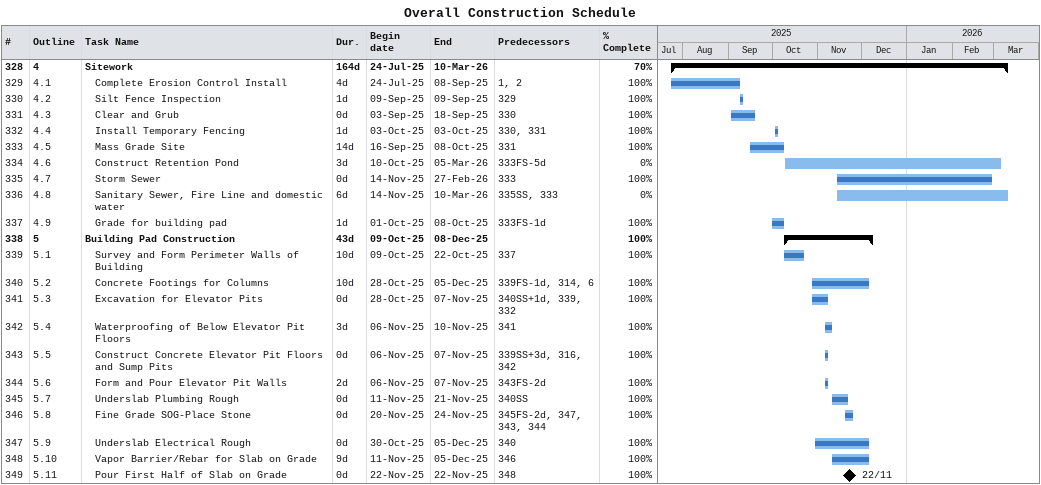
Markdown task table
Overall Construction Schedule

| ID | WBS | Task | Duration | Start | Finish | Predecessors | % complete |
|---|---|---|---|---|---|---|---|
| 328 | 4 | **Sitework** | 164d | 2025-07-24 | 2026-03-10 |  | 70 |
| 329 | 4.1 | Complete Erosion Control Install | 4d | 2025-07-24 | 2025-09-08 | 1, 2 | 100 |
| 330 | 4.2 | Silt Fence Inspection | 1d | 2025-09-09 | 2025-09-09 | 329 | 100 |
| 331 | 4.3 | Clear and Grub | 0d | 2025-09-03 | 2025-09-18 | 330 | 100 |
| 332 | 4.4 | Install Temporary Fencing | 1d | 2025-10-03 | 2025-10-03 | 330, 331 | 100 |
| 333 | 4.5 | Mass Grade Site | 14d | 2025-09-16 | 2025-10-08 | 331 | 100 |
| 334 | 4.6 | Construct Retention Pond | 3d | 2025-10-10 | 2026-03-05 | 333FS-5d | 0 |
| 335 | 4.7 | Storm Sewer | 0d | 2025-11-14 | 2026-02-27 | 333 | 100 |
| 336 | 4.8 | Sanitary Sewer, Fire Line and domestic water | 6d | 2025-11-14 | 2026-03-10 | 335SS, 333 | 0 |
| 337 | 4.9 | Grade for building pad | 1d | 2025-10-01 | 2025-10-08 | 333FS-1d | 100 |
| 338 | 5 | **Building Pad Construction** | 43d | 2025-10-09 | 2025-12-08 |  | 100 |
| 339 | 5.1 | Survey and Form Perimeter Walls of Building | 10d | 2025-10-09 | 2025-10-22 | 337 | 100 |
| 340 | 5.2 | Concrete Footings for Columns | 10d | 2025-10-28 | 2025-12-05 | 339FS-1d, 314, 6 | 100 |
| 341 | 5.3 | Excavation for Elevator Pits | 0d | 2025-10-28 | 2025-11-07 | 340SS+1d, 339, 332 | 100 |
| 342 | 5.4 | Waterproofing of Below Elevator Pit Floors | 3d | 2025-11-06 | 2025-11-10 | 341 | 100 |
| 343 | 5.5 | Construct Concrete Elevator Pit Floors and Sump Pits | 0d | 2025-11-06 | 2025-11-07 | 339SS+3d, 316, 342 | 100 |
| 344 | 5.6 | Form and Pour Elevator Pit Walls | 2d | 2025-11-06 | 2025-11-07 | 343FS-2d | 100 |
| 345 | 5.7 | Underslab Plumbing Rough | 0d | 2025-11-11 | 2025-11-21 | 340SS | 100 |
| 346 | 5.8 | Fine Grade SOG-Place Stone | 0d | 2025-11-20 | 2025-11-24 | 345FS-2d, 347, 343, 344 | 100 |
| 347 | 5.9 | Underslab Electrical Rough | 0d | 2025-10-30 | 2025-12-05 | 340 | 100 |
| 348 | 5.10 | Vapor Barrier/Rebar for Slab on Grade | 9d | 2025-11-11 | 2025-12-05 | 346 | 100 |
| 349 | 5.11 | Pour First Half of Slab on Grade | 0d | 2025-11-22 | 2025-11-22 | 348 | 100 |
